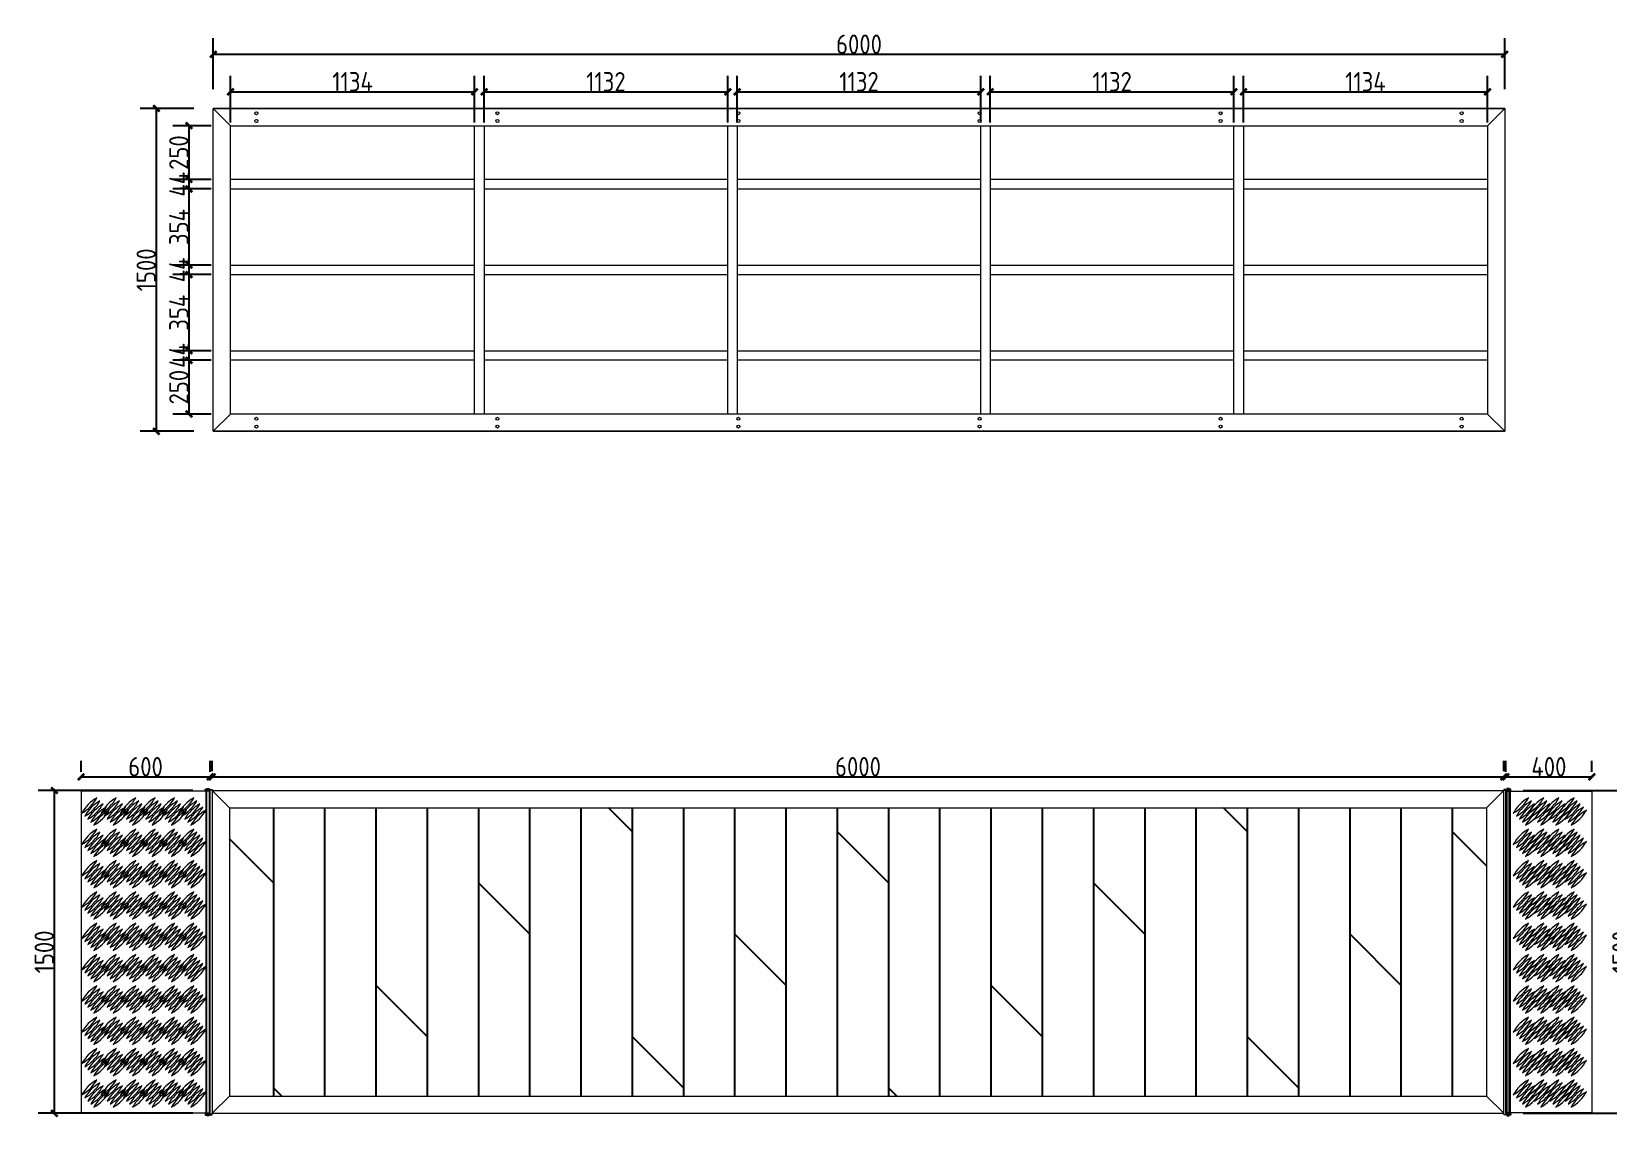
# Model space of a CAD drawing. Extents: x -51322 to 334811, y -147916 to 129288.
# Drawn here: x 77494 to 84821, y -15109 to -10063 of the extents above; entities that cross this region are included whole.
import ezdxf

# ---------------------------------------------------------------- set-up
doc = ezdxf.new("R2010")
doc.units = 0
doc.header["$LTSCALE"] = 1000
doc.header["$MEASUREMENT"] = 0
doc.linetypes.add('DASHED2', pattern=[9.525, 6.35, -3.175])
doc.layers.get('0').update_dxf_attribs({"lineweight": 5})
doc.layers.add('W-STEEL_FRAME钢架', color=3, linetype='Continuous')
doc.layers.add('木地板', color=32, linetype='Continuous')
doc.styles.get("Standard").update_dxf_attribs({"font": 'gbenor.shx', "bigfont": 'gbcbig.shx'})
doc.dimstyles.new('W__30', dxfattribs={"dimtxt": 90, "dimasz": 30, "dimexe": 75, "dimexo": 90, "dimgap": 2, "dimtad": 1, "dimdec": 0, "dimzin": 0, "dimdsep": 46, "dimtxsty": 'Standard', "dimblk": 'ARCHTICK', "dimcen": 0.09, "dimclrd": 1, "dimclre": 1, "dimclrt": 2, "dimadec": 0, "dimazin": 0, "dimtfac": 1, "dimtdec": 0, "dimtix": 1, "dimtmove": 2, "dimatfit": 3, "dimldrblk": 'ARCHTICK', "dimfxl": 1, "dimtolj": 1, "dimtzin": 0, "dimarcsym": 0})

# ---------------------------------------------------------------- blocks, each defined once
blk = doc.blocks.new('_ArchTick')
at = {"color": 0, "linetype": 'ByBlock', "const_width": 0.4}
blk.add_lwpolyline([(-0.5, -0.5), (0.5, 0.5)], dxfattribs=at)
blk = doc.blocks.new('*D129')
at = {"layer": 'Defpoints', "color": 0, "transparency": 16777216}
for p in [(77600.4, -13590.2), (78334.2, -13590.2), (78334.2, -15090.2)]:
    blk.add_point(p, dxfattribs=at)
at = {"layer": 'W-STEEL_FRAME钢架', "color": 1, "lineweight": -2, "transparency": 16777216}
for p, q in [((78244.2, -13590.2), (77525.4, -13590.2)), ((77600.4, -15090.2), (77600.4, -13590.2)), ((78244.2, -15090.2), (77525.4, -15090.2))]:
    blk.add_line(p, q, dxfattribs=at)
at = {"layer": 'W-STEEL_FRAME钢架', "color": 1, "lineweight": -2, "transparency": 16777216, "xscale": 30, "yscale": 30, "zscale": 30}
for p, rotation in [((77600.4, -13590.2), 90), ((77600.4, -15090.2), 270)]:
    blk.add_blockref('_ArchTick', p, dxfattribs=dict(at, rotation=rotation))
at = {"layer": 'W-STEEL_FRAME钢架', "color": 2, "transparency": 16777216, "insert": (77553.4, -14340.2), "char_height": 90, "attachment_point": 5, "rotation": 90}
blk.add_mtext('\\A1;1500', dxfattribs=at)
blk = doc.blocks.new('*U101')
at = {"color": 8, "linetype": 'Continuous'}
for p, q in [((-1.3, 2.4), (-2.7, 1.2)), ((0, 1.9), (0, -1.9)), ((-1.3, -2.4), (-2.7, -1.2))]:
    blk.add_line(p, q, dxfattribs=at)
at = {"color": 7, "linetype": 'Continuous'}
for p, q in [((24, 1.9), (0, 1.9)), ((0, 0), (25.6, 0)), ((24, 1.9), (24, 0)), ((25.6, -1.9), (25.6, 0)), ((0, -1.9), (25.6, -1.9))]:
    blk.add_line(p, q, dxfattribs=at)
for centre, radius, start, end in [((-4.1, 0), 3.7, 41.31782, 318.68218), ((-4.1, 0), 1.85, 41.31782, 318.68218), ((0, 3.6), 3.59, 221.31782, 270), ((0, -3.6), 3.59, 90, 138.68218), ((0, 3.6), 1.74, 221.31782, 270), ((0, -3.6), 1.74, 90, 138.68218)]:
    blk.add_arc(centre, radius, start, end, dxfattribs=at)
blk = doc.blocks.new('*D130')
at = {"layer": 'Defpoints', "color": 0, "transparency": 16777216}
for p in [(78324.2, -13526.8), (77724.2, -13593.2), (78324.2, -13593.2)]:
    blk.add_point(p, dxfattribs=at)
at = {"layer": 'W-STEEL_FRAME钢架', "color": 1, "lineweight": -2, "transparency": 16777216}
for p, q in [((77724.2, -13503.2), (77724.2, -13451.8)), ((78324.2, -13503.2), (78324.2, -13451.8)), ((77724.2, -13526.8), (78324.2, -13526.8))]:
    blk.add_line(p, q, dxfattribs=at)
at = {"layer": 'W-STEEL_FRAME钢架', "color": 1, "lineweight": -2, "transparency": 16777216, "xscale": 30, "yscale": 30, "zscale": 30, "rotation": 180}
blk.add_blockref('_ArchTick', (77724.2, -13526.8), dxfattribs=at)
at = {"layer": 'W-STEEL_FRAME钢架', "color": 1, "lineweight": -2, "transparency": 16777216, "xscale": 30, "yscale": 30, "zscale": 30}
blk.add_blockref('_ArchTick', (78324.2, -13526.8), dxfattribs=at)
at = {"layer": 'W-STEEL_FRAME钢架', "color": 2, "transparency": 16777216, "insert": (78024.2, -13479.8), "char_height": 90, "attachment_point": 5}
blk.add_mtext('\\A1;600', dxfattribs=at)
blk = doc.blocks.new('*D127')
at = {"layer": 'Defpoints', "color": 0, "transparency": 16777216}
for p in [(84334.2, -13590.2), (84930.5, -13590.2), (84334.2, -15090.2)]:
    blk.add_point(p, dxfattribs=at)
at = {"layer": 'W-STEEL_FRAME钢架', "color": 1, "lineweight": -2, "transparency": 16777216}
for p, q in [((84424.2, -13590.2), (85005.5, -13590.2)), ((84930.5, -15090.2), (84930.5, -13590.2)), ((84424.2, -15090.2), (85005.5, -15090.2))]:
    blk.add_line(p, q, dxfattribs=at)
at = {"layer": 'W-STEEL_FRAME钢架', "color": 1, "lineweight": -2, "transparency": 16777216, "xscale": 30, "yscale": 30, "zscale": 30}
for p, rotation in [((84930.5, -13590.2), 90), ((84930.5, -15090.2), 270)]:
    blk.add_blockref('_ArchTick', p, dxfattribs=dict(at, rotation=rotation))
at = {"layer": 'W-STEEL_FRAME钢架', "color": 2, "transparency": 16777216, "insert": (84883.5, -14340.2), "char_height": 90, "attachment_point": 5, "rotation": 90}
blk.add_mtext('\\A1;1500', dxfattribs=at)
blk = doc.blocks.new('*D159')
at = {"layer": 'Defpoints', "color": 0, "transparency": 16777216}
for p in [(84334.2, -13526.8), (78334.2, -13590.2), (84334.2, -13590.2)]:
    blk.add_point(p, dxfattribs=at)
at = {"layer": 'W-STEEL_FRAME钢架', "color": 1, "lineweight": -2, "transparency": 16777216}
for p, q in [((78334.2, -13500.2), (78334.2, -13451.8)), ((84334.2, -13500.2), (84334.2, -13451.8)), ((78334.2, -13526.8), (84334.2, -13526.8))]:
    blk.add_line(p, q, dxfattribs=at)
at = {"layer": 'W-STEEL_FRAME钢架', "color": 1, "lineweight": -2, "transparency": 16777216, "xscale": 30, "yscale": 30, "zscale": 30, "rotation": 180}
blk.add_blockref('_ArchTick', (78334.2, -13526.8), dxfattribs=at)
at = {"layer": 'W-STEEL_FRAME钢架', "color": 1, "lineweight": -2, "transparency": 16777216, "xscale": 30, "yscale": 30, "zscale": 30}
blk.add_blockref('_ArchTick', (84334.2, -13526.8), dxfattribs=at)
at = {"layer": 'W-STEEL_FRAME钢架', "color": 2, "transparency": 16777216, "insert": (81334.2, -13479.8), "char_height": 90, "attachment_point": 5}
blk.add_mtext('\\A1;6000', dxfattribs=at)
blk = doc.blocks.new('*D160')
at = {"layer": 'Defpoints', "color": 0, "transparency": 16777216}
for p in [(84744.2, -13526.8), (84344.2, -13593.2), (84744.2, -13593.2)]:
    blk.add_point(p, dxfattribs=at)
at = {"layer": 'W-STEEL_FRAME钢架', "color": 1, "lineweight": -2, "transparency": 16777216}
for p, q in [((84344.2, -13503.2), (84344.2, -13451.8)), ((84744.2, -13503.2), (84744.2, -13451.8)), ((84344.2, -13526.8), (84744.2, -13526.8))]:
    blk.add_line(p, q, dxfattribs=at)
at = {"layer": 'W-STEEL_FRAME钢架', "color": 1, "lineweight": -2, "transparency": 16777216, "xscale": 30, "yscale": 30, "zscale": 30, "rotation": 180}
blk.add_blockref('_ArchTick', (84344.2, -13526.8), dxfattribs=at)
at = {"layer": 'W-STEEL_FRAME钢架', "color": 1, "lineweight": -2, "transparency": 16777216, "xscale": 30, "yscale": 30, "zscale": 30}
blk.add_blockref('_ArchTick', (84744.2, -13526.8), dxfattribs=at)
at = {"layer": 'W-STEEL_FRAME钢架', "color": 2, "transparency": 16777216, "insert": (84544.2, -13479.8), "char_height": 90, "attachment_point": 5}
blk.add_mtext('\\A1;400', dxfattribs=at)
blk = doc.blocks.new('*D122')
at = {"layer": 'Defpoints', "color": 0, "transparency": 16777216}
for p in [(79553, -10343.6), (78419, -10575.9), (79553, -10575.9)]:
    blk.add_point(p, dxfattribs=at)
at = {"layer": 'W-STEEL_FRAME钢架', "color": 1, "lineweight": -2, "transparency": 16777216}
for p, q in [((78419, -10485.9), (78419, -10268.6)), ((79553, -10485.9), (79553, -10268.6)), ((78419, -10343.6), (79553, -10343.6))]:
    blk.add_line(p, q, dxfattribs=at)
at = {"layer": 'W-STEEL_FRAME钢架', "color": 1, "lineweight": -2, "transparency": 16777216, "xscale": 30, "yscale": 30, "zscale": 30, "rotation": 180}
blk.add_blockref('_ArchTick', (78419, -10343.6), dxfattribs=at)
at = {"layer": 'W-STEEL_FRAME钢架', "color": 1, "lineweight": -2, "transparency": 16777216, "xscale": 30, "yscale": 30, "zscale": 30}
blk.add_blockref('_ArchTick', (79553, -10343.6), dxfattribs=at)
at = {"layer": 'W-STEEL_FRAME钢架', "color": 2, "transparency": 16777216, "insert": (78986, -10296.6), "char_height": 90, "attachment_point": 5}
blk.add_mtext('\\A1;1134', dxfattribs=at)
blk = doc.blocks.new('*D123')
at = {"layer": 'Defpoints', "color": 0, "transparency": 16777216}
for p in [(80729, -10343.6), (79597, -10575.9), (80729, -10575.9)]:
    blk.add_point(p, dxfattribs=at)
at = {"layer": 'W-STEEL_FRAME钢架', "color": 1, "lineweight": -2, "transparency": 16777216}
for p, q in [((79597, -10485.9), (79597, -10268.6)), ((80729, -10485.9), (80729, -10268.6)), ((79597, -10343.6), (80729, -10343.6))]:
    blk.add_line(p, q, dxfattribs=at)
at = {"layer": 'W-STEEL_FRAME钢架', "color": 1, "lineweight": -2, "transparency": 16777216, "xscale": 30, "yscale": 30, "zscale": 30, "rotation": 180}
blk.add_blockref('_ArchTick', (79597, -10343.6), dxfattribs=at)
at = {"layer": 'W-STEEL_FRAME钢架', "color": 1, "lineweight": -2, "transparency": 16777216, "xscale": 30, "yscale": 30, "zscale": 30}
blk.add_blockref('_ArchTick', (80729, -10343.6), dxfattribs=at)
at = {"layer": 'W-STEEL_FRAME钢架', "color": 2, "transparency": 16777216, "insert": (80163, -10296.6), "char_height": 90, "attachment_point": 5}
blk.add_mtext('\\A1;1132', dxfattribs=at)
blk = doc.blocks.new('*D124')
at = {"layer": 'Defpoints', "color": 0, "transparency": 16777216}
for p in [(81905, -10343.6), (80773, -10575.9), (81905, -10575.9)]:
    blk.add_point(p, dxfattribs=at)
at = {"layer": 'W-STEEL_FRAME钢架', "color": 1, "lineweight": -2, "transparency": 16777216}
for p, q in [((80773, -10485.9), (80773, -10268.6)), ((81905, -10485.9), (81905, -10268.6)), ((80773, -10343.6), (81905, -10343.6))]:
    blk.add_line(p, q, dxfattribs=at)
at = {"layer": 'W-STEEL_FRAME钢架', "color": 1, "lineweight": -2, "transparency": 16777216, "xscale": 30, "yscale": 30, "zscale": 30, "rotation": 180}
blk.add_blockref('_ArchTick', (80773, -10343.6), dxfattribs=at)
at = {"layer": 'W-STEEL_FRAME钢架', "color": 1, "lineweight": -2, "transparency": 16777216, "xscale": 30, "yscale": 30, "zscale": 30}
blk.add_blockref('_ArchTick', (81905, -10343.6), dxfattribs=at)
at = {"layer": 'W-STEEL_FRAME钢架', "color": 2, "transparency": 16777216, "insert": (81339, -10296.6), "char_height": 90, "attachment_point": 5}
blk.add_mtext('\\A1;1132', dxfattribs=at)
blk = doc.blocks.new('*D125')
at = {"layer": 'Defpoints', "color": 0, "transparency": 16777216}
for p in [(83081, -10343.6), (81949, -10575.9), (83081, -10576.4)]:
    blk.add_point(p, dxfattribs=at)
at = {"layer": 'W-STEEL_FRAME钢架', "color": 1, "lineweight": -2, "transparency": 16777216}
for p, q in [((81949, -10485.9), (81949, -10268.6)), ((83081, -10486.4), (83081, -10268.6)), ((81949, -10343.6), (83081, -10343.6))]:
    blk.add_line(p, q, dxfattribs=at)
at = {"layer": 'W-STEEL_FRAME钢架', "color": 1, "lineweight": -2, "transparency": 16777216, "xscale": 30, "yscale": 30, "zscale": 30, "rotation": 180}
blk.add_blockref('_ArchTick', (81949, -10343.6), dxfattribs=at)
at = {"layer": 'W-STEEL_FRAME钢架', "color": 1, "lineweight": -2, "transparency": 16777216, "xscale": 30, "yscale": 30, "zscale": 30}
blk.add_blockref('_ArchTick', (83081, -10343.6), dxfattribs=at)
at = {"layer": 'W-STEEL_FRAME钢架', "color": 2, "transparency": 16777216, "insert": (82515, -10296.6), "char_height": 90, "attachment_point": 5}
blk.add_mtext('\\A1;1132', dxfattribs=at)
blk = doc.blocks.new('*D126')
at = {"layer": 'Defpoints', "color": 0, "transparency": 16777216}
for p in [(84259, -10343.6), (83125, -10576.4), (84259, -10575.9)]:
    blk.add_point(p, dxfattribs=at)
at = {"layer": 'W-STEEL_FRAME钢架', "color": 1, "lineweight": -2, "transparency": 16777216}
for p, q in [((83125, -10486.4), (83125, -10268.6)), ((84259, -10485.9), (84259, -10268.6)), ((83125, -10343.6), (84259, -10343.6))]:
    blk.add_line(p, q, dxfattribs=at)
at = {"layer": 'W-STEEL_FRAME钢架', "color": 1, "lineweight": -2, "transparency": 16777216, "xscale": 30, "yscale": 30, "zscale": 30, "rotation": 180}
blk.add_blockref('_ArchTick', (83125, -10343.6), dxfattribs=at)
at = {"layer": 'W-STEEL_FRAME钢架', "color": 1, "lineweight": -2, "transparency": 16777216, "xscale": 30, "yscale": 30, "zscale": 30}
blk.add_blockref('_ArchTick', (84259, -10343.6), dxfattribs=at)
at = {"layer": 'W-STEEL_FRAME钢架', "color": 2, "transparency": 16777216, "insert": (83692, -10296.6), "char_height": 90, "attachment_point": 5}
blk.add_mtext('\\A1;1134', dxfattribs=at)
blk = doc.blocks.new('*D138')
at = {"layer": 'Defpoints', "color": 0, "transparency": 16777216}
for p in [(78339, -10169.5), (78339, -10420.9), (84339, -10420.9)]:
    blk.add_point(p, dxfattribs=at)
at = {"layer": 'W-STEEL_FRAME钢架', "color": 1, "lineweight": -2, "transparency": 16777216}
for p, q in [((78339, -10330.9), (78339, -10094.5)), ((84339, -10330.9), (84339, -10094.5)), ((84339, -10169.5), (78339, -10169.5))]:
    blk.add_line(p, q, dxfattribs=at)
at = {"layer": 'W-STEEL_FRAME钢架', "color": 1, "lineweight": -2, "transparency": 16777216, "xscale": 30, "yscale": 30, "zscale": 30, "rotation": 180}
blk.add_blockref('_ArchTick', (78339, -10169.5), dxfattribs=at)
at = {"layer": 'W-STEEL_FRAME钢架', "color": 1, "lineweight": -2, "transparency": 16777216, "xscale": 30, "yscale": 30, "zscale": 30}
blk.add_blockref('_ArchTick', (84339, -10169.5), dxfattribs=at)
at = {"layer": 'W-STEEL_FRAME钢架', "color": 2, "transparency": 16777216, "insert": (81339, -10122.5), "char_height": 90, "attachment_point": 5}
blk.add_mtext('\\A1;6000', dxfattribs=at)
blk = doc.blocks.new('*D140')
at = {"color": 1, "lineweight": -2, "transparency": 16777216}
for p, q in [((78329, -10500.9), (78150.9, -10500.9)), ((78225.9, -10500.9), (78225.9, -10750.9)), ((78329, -10750.9), (78150.9, -10750.9))]:
    blk.add_line(p, q, dxfattribs=at)
at = {"layer": 'Defpoints', "color": 0, "transparency": 16777216}
for p in [(78419, -10500.9), (78225.9, -10750.9), (78419, -10750.9)]:
    blk.add_point(p, dxfattribs=at)
at = {"color": 1, "lineweight": -2, "transparency": 16777216, "xscale": 30, "yscale": 30, "zscale": 30}
for p, rotation in [((78225.9, -10500.9), 90), ((78225.9, -10750.9), 270)]:
    blk.add_blockref('_ArchTick', p, dxfattribs=dict(at, rotation=rotation))
at = {"color": 2, "transparency": 16777216, "insert": (78178.9, -10625.9), "char_height": 90, "attachment_point": 5, "rotation": 90}
blk.add_mtext('\\A1;250', dxfattribs=at)
blk = doc.blocks.new('*D141')
at = {"color": 1, "lineweight": -2, "transparency": 16777216}
for p, q in [((78329, -10750.9), (78150.9, -10750.9)), ((78225.9, -10750.9), (78225.9, -10720.9)), ((78225.9, -10750.9), (78225.9, -10794.9)), ((78329, -10794.9), (78150.9, -10794.9)), ((78225.9, -10794.9), (78225.9, -10824.9))]:
    blk.add_line(p, q, dxfattribs=at)
at = {"layer": 'Defpoints', "color": 0, "transparency": 16777216}
for p in [(78419, -10750.9), (78225.9, -10794.9), (78419, -10794.9)]:
    blk.add_point(p, dxfattribs=at)
at = {"color": 1, "lineweight": -2, "transparency": 16777216, "xscale": 30, "yscale": 30, "zscale": 30}
for p, rotation in [((78225.9, -10750.9), 270), ((78225.9, -10794.9), 90)]:
    blk.add_blockref('_ArchTick', p, dxfattribs=dict(at, rotation=rotation))
at = {"color": 2, "transparency": 16777216, "insert": (78178.9, -10772.9), "char_height": 90, "attachment_point": 5, "rotation": 90}
blk.add_mtext('\\A1;44', dxfattribs=at)
blk = doc.blocks.new('*D142')
at = {"color": 1, "lineweight": -2, "transparency": 16777216}
for p, q in [((78329, -10794.9), (78150.9, -10794.9)), ((78225.9, -10794.9), (78225.9, -11148.9)), ((78329, -11148.9), (78150.9, -11148.9))]:
    blk.add_line(p, q, dxfattribs=at)
at = {"layer": 'Defpoints', "color": 0, "transparency": 16777216}
for p in [(78419, -10794.9), (78225.9, -11148.9), (78419, -11148.9)]:
    blk.add_point(p, dxfattribs=at)
at = {"color": 1, "lineweight": -2, "transparency": 16777216, "xscale": 30, "yscale": 30, "zscale": 30}
for p, rotation in [((78225.9, -10794.9), 90), ((78225.9, -11148.9), 270)]:
    blk.add_blockref('_ArchTick', p, dxfattribs=dict(at, rotation=rotation))
at = {"color": 2, "transparency": 16777216, "insert": (78178.9, -10971.9), "char_height": 90, "attachment_point": 5, "rotation": 90}
blk.add_mtext('\\A1;354', dxfattribs=at)
blk = doc.blocks.new('*D143')
at = {"color": 1, "lineweight": -2, "transparency": 16777216}
for p, q in [((78225.9, -11148.9), (78225.9, -11118.9)), ((78329, -11148.9), (78150.9, -11148.9)), ((78329, -11192.9), (78150.9, -11192.9)), ((78225.9, -11148.9), (78225.9, -11192.9)), ((78225.9, -11192.9), (78225.9, -11222.9))]:
    blk.add_line(p, q, dxfattribs=at)
at = {"layer": 'Defpoints', "color": 0, "transparency": 16777216}
for p in [(78225.9, -11192.9), (78419, -11148.9), (78419, -11192.9)]:
    blk.add_point(p, dxfattribs=at)
at = {"color": 1, "lineweight": -2, "transparency": 16777216, "xscale": 30, "yscale": 30, "zscale": 30}
for p, rotation in [((78225.9, -11148.9), 270), ((78225.9, -11192.9), 90)]:
    blk.add_blockref('_ArchTick', p, dxfattribs=dict(at, rotation=rotation))
at = {"color": 2, "transparency": 16777216, "insert": (78178.9, -11170.9), "char_height": 90, "attachment_point": 5, "rotation": 90}
blk.add_mtext('\\A1;44', dxfattribs=at)
blk = doc.blocks.new('*D144')
at = {"color": 1, "lineweight": -2, "transparency": 16777216}
for p, q in [((78329, -11192.9), (78150.9, -11192.9)), ((78225.9, -11192.9), (78225.9, -11546.9)), ((78329, -11546.9), (78150.9, -11546.9))]:
    blk.add_line(p, q, dxfattribs=at)
at = {"layer": 'Defpoints', "color": 0, "transparency": 16777216}
for p in [(78419, -11192.9), (78225.9, -11546.9), (78419, -11546.9)]:
    blk.add_point(p, dxfattribs=at)
at = {"color": 1, "lineweight": -2, "transparency": 16777216, "xscale": 30, "yscale": 30, "zscale": 30}
for p, rotation in [((78225.9, -11192.9), 90), ((78225.9, -11546.9), 270)]:
    blk.add_blockref('_ArchTick', p, dxfattribs=dict(at, rotation=rotation))
at = {"color": 2, "transparency": 16777216, "insert": (78178.9, -11369.9), "char_height": 90, "attachment_point": 5, "rotation": 90}
blk.add_mtext('\\A1;354', dxfattribs=at)
blk = doc.blocks.new('*D145')
at = {"color": 1, "lineweight": -2, "transparency": 16777216}
for p, q in [((78329, -11546.9), (78150.9, -11546.9)), ((78225.9, -11546.9), (78225.9, -11516.9)), ((78225.9, -11546.9), (78225.9, -11590.9)), ((78329, -11590.9), (78150.9, -11590.9)), ((78225.9, -11590.9), (78225.9, -11620.9))]:
    blk.add_line(p, q, dxfattribs=at)
at = {"layer": 'Defpoints', "color": 0, "transparency": 16777216}
for p in [(78419, -11546.9), (78225.9, -11590.9), (78419, -11590.9)]:
    blk.add_point(p, dxfattribs=at)
at = {"color": 1, "lineweight": -2, "transparency": 16777216, "xscale": 30, "yscale": 30, "zscale": 30}
for p, rotation in [((78225.9, -11546.9), 270), ((78225.9, -11590.9), 90)]:
    blk.add_blockref('_ArchTick', p, dxfattribs=dict(at, rotation=rotation))
at = {"color": 2, "transparency": 16777216, "insert": (78178.9, -11568.9), "char_height": 90, "attachment_point": 5, "rotation": 90}
blk.add_mtext('\\A1;44', dxfattribs=at)
blk = doc.blocks.new('*D114')
at = {"color": 1, "lineweight": -2, "transparency": 16777216}
for p, q in [((78329, -11590.9), (78150.9, -11590.9)), ((78225.9, -11590.9), (78225.9, -11840.9)), ((78329, -11840.9), (78150.9, -11840.9))]:
    blk.add_line(p, q, dxfattribs=at)
at = {"layer": 'Defpoints', "color": 0, "transparency": 16777216}
for p in [(78419, -11590.9), (78225.9, -11840.9), (78419, -11840.9)]:
    blk.add_point(p, dxfattribs=at)
at = {"color": 1, "lineweight": -2, "transparency": 16777216, "xscale": 30, "yscale": 30, "zscale": 30}
for p, rotation in [((78225.9, -11590.9), 90), ((78225.9, -11840.9), 270)]:
    blk.add_blockref('_ArchTick', p, dxfattribs=dict(at, rotation=rotation))
at = {"color": 2, "transparency": 16777216, "insert": (78178.9, -11715.9), "char_height": 90, "attachment_point": 5, "rotation": 90}
blk.add_mtext('\\A1;250', dxfattribs=at)
blk = doc.blocks.new('*D146')
at = {"color": 1, "lineweight": -2, "transparency": 16777216}
for p, q in [((78249, -10420.9), (77999.2, -10420.9)), ((78074.2, -10420.9), (78074.2, -11920.9)), ((78249, -11920.9), (77999.2, -11920.9))]:
    blk.add_line(p, q, dxfattribs=at)
at = {"layer": 'Defpoints', "color": 0, "transparency": 16777216}
for p in [(78339, -10420.9), (78074.2, -11920.9), (78339, -11920.9)]:
    blk.add_point(p, dxfattribs=at)
at = {"color": 1, "lineweight": -2, "transparency": 16777216, "xscale": 30, "yscale": 30, "zscale": 30}
for p, rotation in [((78074.2, -10420.9), 90), ((78074.2, -11920.9), 270)]:
    blk.add_blockref('_ArchTick', p, dxfattribs=dict(at, rotation=rotation))
at = {"color": 2, "transparency": 16777216, "insert": (78027.2, -11170.9), "char_height": 90, "attachment_point": 5, "rotation": 90}
blk.add_mtext('\\A1;1500', dxfattribs=at)
blk = doc.blocks.new('*U105')
for centre, start, end in [((175.1, 0), 164.06078, 195.93922), ((-175.1, 0), 344.06078, 15.93922)]:
    blk.add_arc(centre, 182.1, start, end)
blk = doc.blocks.new('*U106')
at = {"color": 0, "linetype": 'ByBlock', "lineweight": -2, "transparency": 16777216}
for p in [(0, 0), (20, 0), (40, 0), (60, 0), (80, 0)]:
    blk.add_blockref('*U105', p, dxfattribs=at)
blk = doc.blocks.new('*U107')
at = {"rotation": 135.0000000003769}
blk.add_blockref('*U106', (28.3, -28.3), dxfattribs=at)
blk = doc.blocks.new('*U108')
at = {"color": 0, "linetype": 'ByBlock', "lineweight": -2, "transparency": 16777216}
for p in [(-450, 1309.6), (-360, 1309.6), (-270, 1309.6), (-180, 1309.6), (-90, 1309.6), (0, 1309.6), (-450, 1164.1), (-360, 1164.1), (-270, 1164.1), (-180, 1164.1), (-90, 1164.1), (0, 1164.1), (-450, 1018.6), (-360, 1018.6), (-270, 1018.6), (-180, 1018.6), (-90, 1018.6), (0, 1018.6), (-450, 873), (-360, 873), (-270, 873), (-180, 873), (-90, 873), (0, 873), (-450, 727.5), (-360, 727.5), (-270, 727.5), (-180, 727.5), (-90, 727.5), (0, 727.5), (-450, 582), (-360, 582), (-270, 582), (-180, 582), (-90, 582), (0, 582), (-450, 436.5), (-360, 436.5), (-270, 436.5), (-180, 436.5), (-90, 436.5), (0, 436.5), (-450, 291), (-360, 291), (-270, 291), (-180, 291), (-90, 291), (0, 291), (-450, 145.5), (-360, 145.5), (-270, 145.5), (-180, 145.5), (-90, 145.5), (0, 145.5), (-450, 0), (-360, 0), (-270, 0), (-180, 0), (-90, 0), (0, 0)]:
    blk.add_blockref('*U107', p, dxfattribs=at)
blk = doc.blocks.new('*U111')
at = {"color": 0, "linetype": 'ByBlock', "lineweight": -2, "transparency": 16777216}
for p in [(0, 654.8), (0, 509.3), (0, 363.8), (0, 218.3), (0, 72.8), (0, -72.8), (0, -218.3), (0, -363.8), (0, -509.3), (0, -654.8)]:
    blk.add_blockref('*U107', p, dxfattribs=at)
blk = doc.blocks.new('*U112')
at = {"color": 0, "linetype": 'ByBlock', "lineweight": -2, "transparency": 16777216}
for p in [(-212.3, 0), (-141.6, 0), (-70.8, 0), (0, 0)]:
    blk.add_blockref('*U111', p, dxfattribs=at)

msp = doc.modelspace()

# ---------------------------------------------------------------- hatches: boundary and pattern name
at = {"layer": '木地板', "ltscale": 500}
h = msp.add_hatch(dxfattribs=at)
h.set_pattern_fill('DOLMIT', color=256, scale=300, angle=90, style=0)
h.set_pattern_definition([(90, (10278.14, -38070.9), (-238.1226, 1e-14), []), (135, (10278.14, -38070.9), (-476.245, -476.245), [336.756, -673.512])])
h.paths.add_polyline_path([(78414.2, -13670.2), (78414.2, -15010.2), (84254.2, -15010.2), (84254.2, -13670.2)])

# ---------------------------------------------------------------- linework, layer by layer
at = {"color": 3}
for p, q in [((78339, -10420.9), (84339, -10420.9)), ((78339, -11920.9), (78339, -10420.9)), ((78419, -10500.9), (78339, -10420.9)), ((84339, -10420.9), (78339, -10420.9)), ((84259, -10500.9), (84339, -10420.9)), ((84339, -10420.9), (84339, -11920.9)), ((78419, -10500.9), (84259, -10500.9)), ((78419, -11840.9), (78419, -10500.9)), ((78419, -10500.9), (84259, -10500.9)), ((84259, -10500.9), (84259, -11840.9)), ((78419, -11840.9), (78339, -11920.9)), ((84259, -11840.9), (78419, -11840.9)), ((84259, -11840.9), (78419, -11840.9)), ((84259, -11840.9), (84339, -11920.9)), ((84339, -11920.9), (78339, -11920.9)), ((78339, -11920.9), (84339, -11920.9)), ((78334.2, -13590.2), (84334.2, -13590.2)), ((78334.2, -13590.2), (78334.2, -15090.2)), ((78334.2, -13590.2), (78414.2, -13670.2)), ((84254.2, -13670.2), (84334.2, -13590.2)), ((84334.2, -15090.2), (84334.2, -13590.2)), ((78414.2, -13670.2), (84254.2, -13670.2)), ((78334.2, -15090.2), (78414.2, -15010.2)), ((78414.2, -15010.2), (84254.2, -15010.2)), ((84254.2, -15010.2), (84334.2, -15090.2)), ((78334.2, -15090.2), (84334.2, -15090.2))]:
    msp.add_line(p, q, dxfattribs=at)
at = {"color": 0, "lineweight": 5}
for p, q in [((79553, -11840.9), (79553, -10500.9)), ((79597, -10500.9), (79597, -11840.9)), ((80729, -11840.9), (80729, -10500.9)), ((80773, -10500.9), (80773, -11840.9)), ((81905, -11840.9), (81905, -10500.9)), ((81949, -10500.9), (81949, -11840.9)), ((83081, -11841.4), (83081, -10501.4)), ((83125, -10501.4), (83125, -11841.4)), ((79553, -10750.9), (78419, -10750.9)), ((80729, -10750.9), (79597, -10750.9)), ((81905, -10750.9), (80773, -10750.9)), ((83081, -10750.9), (81949, -10750.9)), ((84259, -10750.9), (83125, -10750.9)), ((78419, -10794.9), (79553, -10794.9)), ((79597, -10794.9), (80729, -10794.9)), ((80773, -10794.9), (81905, -10794.9)), ((81949, -10794.9), (83081, -10794.9)), ((83125, -10794.9), (84259, -10794.9)), ((78419, -11546.9), (79553, -11546.9)), ((79597, -11546.9), (80729, -11546.9)), ((80773, -11546.9), (81905, -11546.9)), ((81949, -11546.9), (83081, -11546.9)), ((83125, -11546.9), (84259, -11546.9)), ((79553, -11590.9), (78419, -11590.9)), ((80729, -11590.9), (79597, -11590.9)), ((81905, -11590.9), (80773, -11590.9)), ((83081, -11590.9), (81949, -11590.9)), ((84259, -11590.9), (83125, -11590.9))]:
    msp.add_line(p, q, dxfattribs=at)
for p, q in [((78419, -11148.9), (79553, -11148.9)), ((78419, -11192.9), (79553, -11192.9)), ((79597, -11148.9), (80729, -11148.9)), ((79597, -11192.9), (80729, -11192.9)), ((80773, -11148.9), (81905, -11148.9)), ((80773, -11192.9), (81905, -11192.9)), ((81949, -11148.9), (83081, -11148.9)), ((81949, -11192.9), (83081, -11192.9)), ((83125, -11148.9), (84259, -11148.9)), ((83125, -11192.9), (84259, -11192.9))]:
    msp.add_line(p, q)
for points in [[(77724.2, -15088.2), (78324.2, -15088.2), (78324.2, -13593.2), (77724.2, -13593.2)], [(84744.2, -15088.2), (84344.2, -15088.2), (84344.2, -13593.2), (84744.2, -13593.2)]]:
    msp.add_lwpolyline(points, close=True)
at = {"linetype": 'DASHED2'}
for points in [[(78304.2, -15090.2), (78324.2, -15090.2), (78324.2, -13591.2), (78304.2, -13591.2)], [(84364.2, -15090.2), (84344.2, -15090.2), (84344.2, -13591.2), (84364.2, -13591.2)]]:
    msp.add_lwpolyline(points, close=True, dxfattribs=at)
at = {"color": 4}
for points in [[(78320.2, -13581.2), (78320.2, -15101.6), (78308.2, -15101.6), (78308.2, -13581.2)], [(84348.2, -13581.2), (84348.2, -15101.6), (84360.2, -15101.6), (84360.2, -13581.2)]]:
    msp.add_lwpolyline(points, close=True, dxfattribs=at)
at = {"color": 3}
for points in [[(78414.2, -13670.2), (78414.2, -15010.2)], [(84254.2, -13670.2), (84254.2, -15010.2)]]:
    msp.add_lwpolyline(points, dxfattribs=at)
for centre in [(78538.9, -10442.9), (78538.9, -10478.9), (79658.9, -10442.9), (79658.9, -10478.9), (80778.9, -10442.9), (80778.9, -10478.9), (81898.9, -10442.9), (81898.9, -10478.9), (83018.9, -10442.9), (83018.9, -10478.9), (84139.1, -10442.9), (84139.1, -10478.9), (78538.9, -11862.9), (79658.9, -11862.9), (80778.9, -11862.9), (81898.9, -11862.9), (83018.9, -11862.9), (84139.1, -11862.9), (78538.9, -11898.9), (79658.9, -11898.9), (80778.9, -11898.9), (81898.9, -11898.9), (83018.9, -11898.9), (84139.1, -11898.9)]:
    msp.add_circle(centre, 7)

# ---------------------------------------------------------------- block references
at = {"color": 0}
msp.add_blockref('*U108', (78241.2, -14997.7), dxfattribs=at)
at = {"xscale": -1, "rotation": 180}
msp.add_blockref('*U101', (78308.2, -13586.7), dxfattribs=at)
at = {"rotation": 180}
msp.add_blockref('*U101', (84360.2, -13586.7), dxfattribs=at)
for name, p in [('*U112', (84654.8, -14342.9)), ('*U101', (78308.2, -15095.4))]:
    msp.add_blockref(name, p)
at = {"xscale": -1}
msp.add_blockref('*U101', (84360.2, -15095.4), dxfattribs=at)

# ---------------------------------------------------------------- dimensions: what is measured, and where the dimension line sits
for base, p1, p2, picture, middle in [((78074.2, -11920.9), (78339, -10420.9), (78339, -11920.9), '*D146', (78027.2, -11170.9)), ((78225.9, -10750.9), (78419, -10500.9), (78419, -10750.9), '*D140', (78178.9, -10625.9)), ((78225.9, -10794.9), (78419, -10750.9), (78419, -10794.9), '*D141', (78178.9, -10772.9)), ((78225.9, -11148.9), (78419, -10794.9), (78419, -11148.9), '*D142', (78178.9, -10971.9)), ((78225.9, -11192.9), (78419, -11148.9), (78419, -11192.9), '*D143', (78178.9, -11170.9)), ((78225.9, -11546.9), (78419, -11192.9), (78419, -11546.9), '*D144', (78178.9, -11369.9)), ((78225.9, -11590.9), (78419, -11546.9), (78419, -11590.9), '*D145', (78178.9, -11568.9)), ((78225.9, -11840.9), (78419, -11590.9), (78419, -11840.9), '*D114', (78178.9, -11715.9))]:
    dim = msp.add_linear_dim(base=base, p1=p1, p2=p2, angle=90, dimstyle='W__30')
    dim.commit()
    dim.dimension.update_dxf_attribs({"geometry": picture, "text_midpoint": middle})
at = {"layer": 'W-STEEL_FRAME钢架'}
for base, p1, p2, picture, middle in [((78339, -10169.5), (84339, -10420.9), (78339, -10420.9), '*D138', (81339, -10122.5)), ((79553, -10343.6), (78419, -10575.9), (79553, -10575.9), '*D122', (78986, -10296.6)), ((80729, -10343.6), (79597, -10575.9), (80729, -10575.9), '*D123', (80163, -10296.6)), ((81905, -10343.6), (80773, -10575.9), (81905, -10575.9), '*D124', (81339, -10296.6)), ((83081, -10343.6), (81949, -10575.9), (83081, -10576.4), '*D125', (82515, -10296.6)), ((84259, -10343.6), (83125, -10576.4), (84259, -10575.9), '*D126', (83692, -10296.6)), ((84334.2, -13526.8), (78334.2, -13590.2), (84334.2, -13590.2), '*D159', (81334.2, -13479.8)), ((84744.2, -13526.8), (84344.2, -13593.2), (84744.2, -13593.2), '*D160', (84544.2, -13479.8))]:
    dim = msp.add_linear_dim(base=base, p1=p1, p2=p2, dimstyle='W__30', dxfattribs=at)
    dim.commit()
    dim.dimension.update_dxf_attribs({"geometry": picture, "text_midpoint": middle})
dim = msp.add_aligned_dim(p1=(77724.2, -13593.2), p2=(78324.2, -13593.2), distance=66.4, dimstyle='W__30', dxfattribs=at)
dim.commit()
dim.dimension.update_dxf_attribs({"geometry": '*D130', "text_midpoint": (78024.2, -13479.8)})
for base, p1, p2, picture, middle in [((77600.4, -13590.2), (78334.2, -15090.2), (78334.2, -13590.2), '*D129', (77553.4, -14340.2)), ((84930.5, -13590.2), (84334.2, -15090.2), (84334.2, -13590.2), '*D127', (84883.5, -14340.2))]:
    dim = msp.add_linear_dim(base=base, p1=p1, p2=p2, angle=90, dimstyle='W__30', dxfattribs=at)
    dim.commit()
    dim.dimension.update_dxf_attribs({"geometry": picture, "text_midpoint": middle})

doc.saveas('drawing.dxf')
